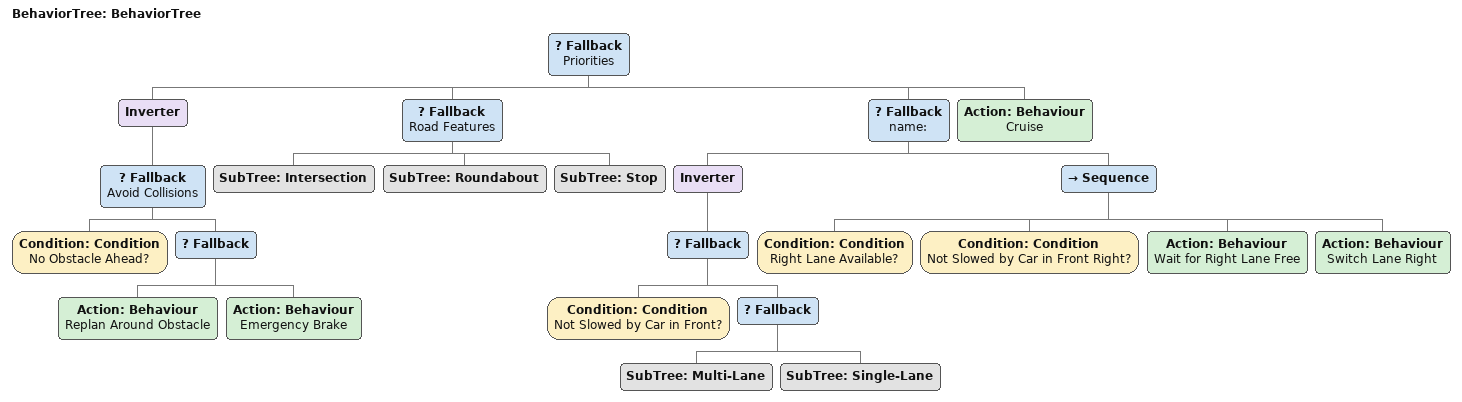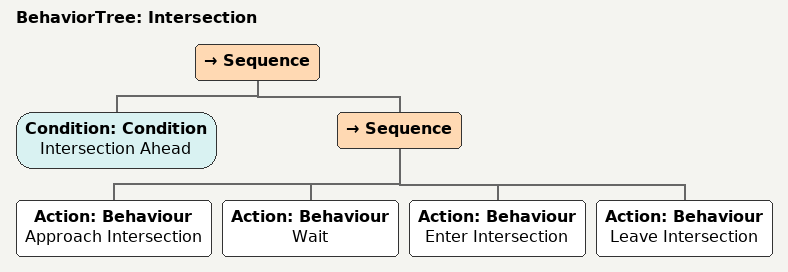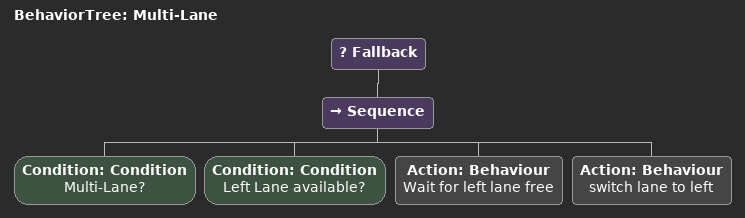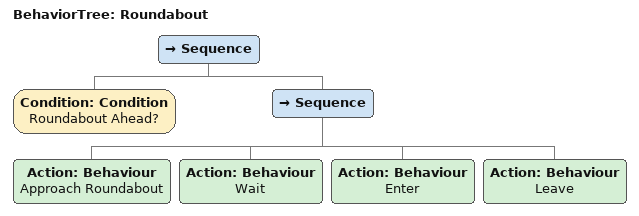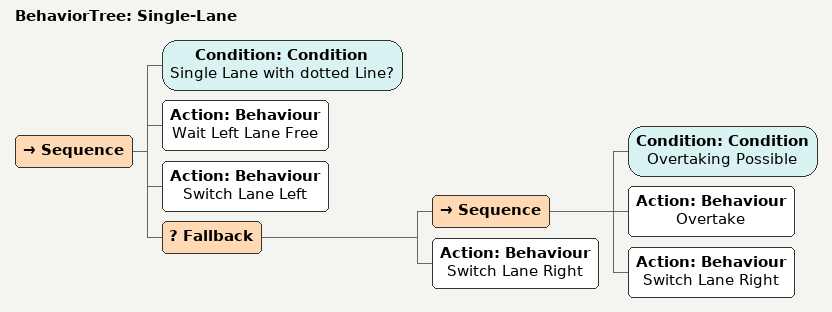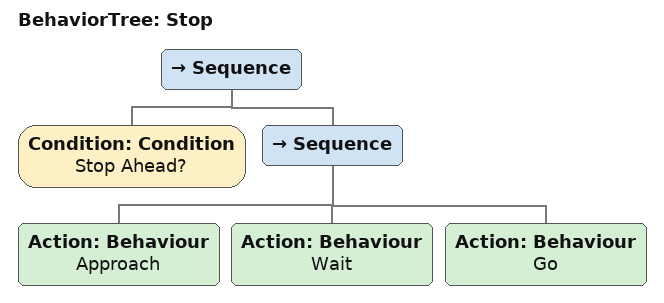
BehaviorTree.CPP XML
<?xml version="1.0"?>
<root main_tree_to_execute="BehaviorTree">
    <BehaviorTree ID="BehaviorTree">
        <Fallback name="Priorities">
            <Inverter>
                <Fallback name="Avoid Collisions">
                    <Condition ID="Condition" name="No Obstacle Ahead?"/>
                    <Fallback>
                        <Action ID="Behaviour" name="Replan Around Obstacle"/>
                        <Action ID="Behaviour" name="Emergency Brake"/>
                    </Fallback>
                </Fallback>
            </Inverter>
            <Fallback name="Road Features">
                <SubTree ID="Intersection"/>
                <SubTree ID="Roundabout"/>
                <SubTree ID="Stop"/>
            </Fallback>
            <Fallback name="">
                <Inverter>
                    <Fallback>
                        <Condition ID="Condition" name="Not Slowed by Car in Front?"/>
                        <Fallback>
                            <SubTree ID="Multi-Lane"/>
                            <SubTree ID="Single-Lane"/>
                        </Fallback>
                    </Fallback>
                </Inverter>
                <Sequence>
                    <Condition ID="Condition" name="Right Lane Available?"/>
                    <Condition ID="Condition" name="Not Slowed by Car in Front Right?"/>
                    <Action ID="Behaviour" name="Wait for Right Lane Free"/>
                    <Action ID="Behaviour" name="Switch Lane Right"/>
                </Sequence>
            </Fallback>
            <Action ID="Behaviour" name="Cruise"/>
        </Fallback>
    </BehaviorTree>
    <BehaviorTree ID="Intersection">
        <Sequence>
            <Condition ID="Condition" name="Intersection Ahead"/>
            <Sequence>
                <Action ID="Behaviour" name="Approach Intersection"/>
                <Action ID="Behaviour" name="Wait"/>
                <Action ID="Behaviour" name="Enter Intersection"/>
                <Action ID="Behaviour" name="Leave Intersection"/>
            </Sequence>
        </Sequence>
    </BehaviorTree>
    <BehaviorTree ID="Multi-Lane">
        <Fallback>
            <Sequence>
                <Condition ID="Condition" name="Multi-Lane?"/>
                <Condition ID="Condition" name="Left Lane available?"/>
                <Action ID="Behaviour" name="Wait for left lane free"/>
                <Action ID="Behaviour" name="switch lane to left"/>
            </Sequence>
        </Fallback>
    </BehaviorTree>
    <BehaviorTree ID="Roundabout">
        <Sequence>
            <Condition ID="Condition" name="Roundabout Ahead?"/>
            <Sequence>
                <Action ID="Behaviour" name="Approach Roundabout"/>
                <Action ID="Behaviour" name="Wait"/>
                <Action ID="Behaviour" name="Enter"/>
                <Action ID="Behaviour" name="Leave"/>
            </Sequence>
        </Sequence>
    </BehaviorTree>
    <BehaviorTree ID="Single-Lane">
        <Sequence>
            <Condition ID="Condition" name="Single Lane with dotted Line?"/>
            <Action ID="Behaviour" name="Wait Left Lane Free"/>
            <Action ID="Behaviour" name="Switch Lane Left"/>
            <Fallback>
                <Sequence>
                    <Condition ID="Condition" name="Overtaking Possible"/>
                    <Action ID="Behaviour" name="Overtake"/>
                    <Action ID="Behaviour" name="Switch Lane Right"/>
                </Sequence>
                <Action ID="Behaviour" name="Switch Lane Right"/>
            </Fallback>
        </Sequence>
    </BehaviorTree>
    <BehaviorTree ID="Stop">
        <Sequence>
            <Condition ID="Condition" name="Stop Ahead?"/>
            <Sequence>
                <Action ID="Behaviour" name="Approach"/>
                <Action ID="Behaviour" name="Wait"/>
                <Action ID="Behaviour" name="Go"/>
            </Sequence>
        </Sequence>
    </BehaviorTree>
</root>
